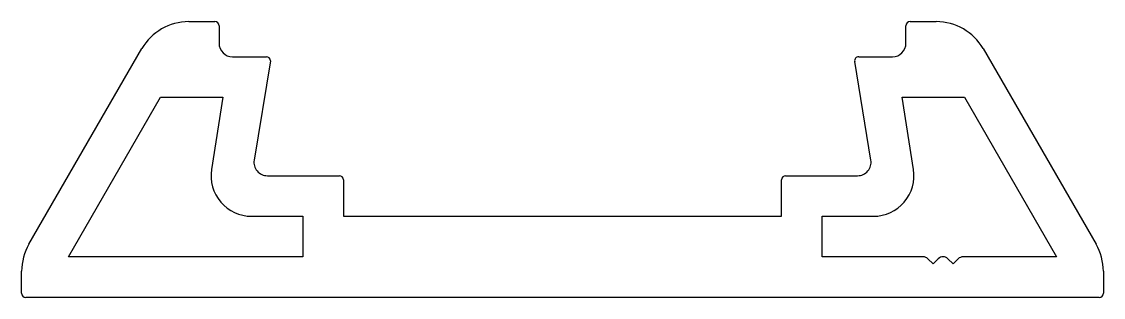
# Model space of a CAD drawing. Extents: x 2891 to 2931, y 946.2 to 956.4.
import ezdxf

# ---------------------------------------------------------------- set-up
doc = ezdxf.new("R2010")
doc.units = 0
doc.layers.get('0').update_dxf_attribs({"linetype": 'CONTINUOUS'})

msp = doc.modelspace()

# ---------------------------------------------------------------- linework, layer by layer
for p, q in [((2897.143, 956.445), (2898.115, 956.445)), ((2923.815, 956.445), (2924.787, 956.445)), ((2898.265, 956.295), (2898.265, 955.645)), ((2923.665, 955.645), (2923.665, 956.295)), ((2891.233, 948.209), (2895.411, 955.445)), ((2926.519, 955.445), (2930.697, 948.209)), ((2898.765, 955.145), (2900.015, 955.145)), ((2900.165, 954.995), (2899.56, 951.323)), ((2922.37, 951.323), (2921.769, 954.971)), ((2921.917, 955.145), (2923.165, 955.145)), ((2892.697, 947.745), (2896.103, 953.645)), ((2896.103, 953.645), (2898.409, 953.645)), ((2898.409, 953.645), (2897.987, 950.98)), ((2923.943, 950.98), (2923.521, 953.645)), ((2923.521, 953.645), (2925.827, 953.645)), ((2925.827, 953.645), (2929.233, 947.745)), ((2900.054, 950.745), (2902.715, 950.745)), ((2902.865, 950.595), (2902.865, 949.245)), ((2919.065, 949.245), (2919.065, 950.595)), ((2919.215, 950.745), (2921.876, 950.745)), ((2899.468, 949.245), (2901.365, 949.245)), ((2901.365, 949.245), (2901.365, 947.745)), ((2902.865, 949.245), (2919.065, 949.245)), ((2920.565, 947.745), (2920.565, 949.245)), ((2920.565, 949.245), (2922.462, 949.245)), ((2901.365, 947.745), (2892.697, 947.745)), ((2924.302, 947.745), (2920.565, 947.745)), ((2924.671, 947.48), (2924.479, 947.672)), ((2924.862, 947.672), (2924.671, 947.48)), ((2925.408, 947.48), (2925.216, 947.672)), ((2925.6, 947.672), (2925.408, 947.48)), ((2929.233, 947.745), (2925.776, 947.745)), ((2890.965, 946.395), (2890.965, 947.209)), ((2930.965, 947.209), (2930.965, 946.395)), ((2930.815, 946.245), (2891.115, 946.245))]:
    msp.add_line(p, q)
for centre, radius, start, end in [((2897.143, 954.445), 2, 90, 150), ((2898.115, 956.295), 0.15, 0, 90), ((2923.815, 956.295), 0.15, 90, 180), ((2924.787, 954.445), 2, 30, 90), ((2898.765, 955.645), 0.5, 180, 270), ((2923.165, 955.645), 0.5, 270, 0), ((2900.015, 954.995), 0.15, 0, 90), ((2921.917, 954.995), 0.15, 90, 189.3613), ((2900.054, 951.245), 0.5, 171, 270), ((2921.876, 951.245), 0.5, 270, 9), ((2899.468, 950.745), 1.5, 171, 270), ((2922.462, 950.745), 1.5, 270, 9), ((2902.715, 950.595), 0.15, 0, 90), ((2919.215, 950.595), 0.15, 90, 180), ((2892.965, 947.209), 2, 150, 180), ((2928.965, 947.209), 2, 0, 30), ((2924.302, 947.495), 0.25, 45, 90), ((2925.039, 947.495), 0.25, 45, 135), ((2925.776, 947.495), 0.25, 90, 135), ((2891.115, 946.395), 0.15, 180, 270), ((2930.815, 946.395), 0.15, 270, 0)]:
    msp.add_arc(centre, radius, start, end)

doc.saveas('drawing.dxf')
